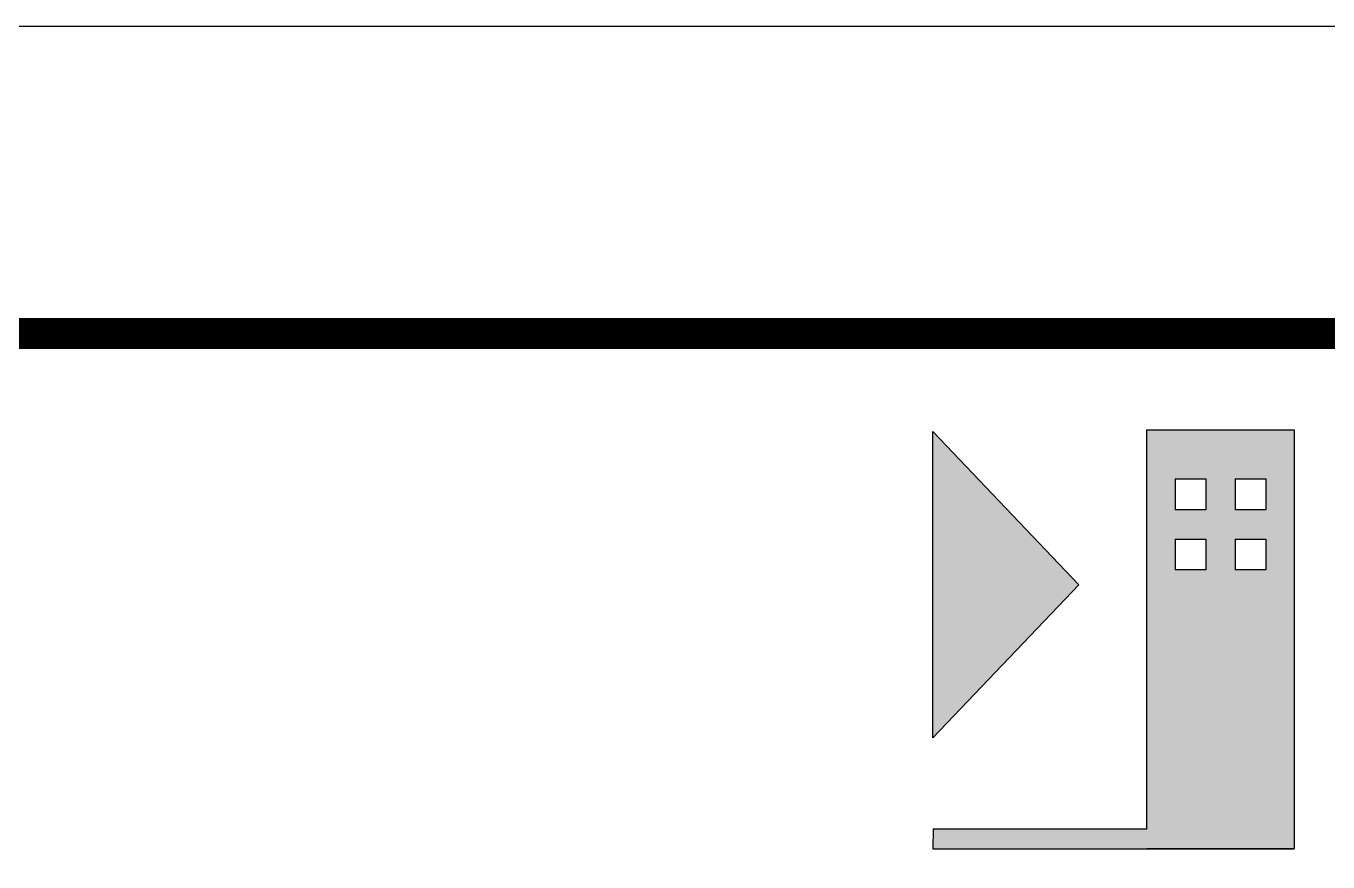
# Model space of a CAD drawing. Extents: x 627893 to 789462, y -407363 to 145317.
# Drawn here: x 734006 to 738240, y -191816 to -189097 of the extents above; entities that cross this region are included whole.
import ezdxf

# ---------------------------------------------------------------- set-up
doc = ezdxf.new("R2010")
doc.units = 0
doc.header["$LTSCALE"] = 100
doc.layers.add('tk', color=7, linetype='CONTINUOUS')
doc.layers.add('tk图框', color=7, linetype='CONTINUOUS')

# ---------------------------------------------------------------- blocks, each defined once
blk = doc.blocks.new('A$C00BC0004')
at = {"layer": 'tk图框'}
h = blk.add_hatch(color=2, dxfattribs=at)
h.paths.add_polyline_path([(-3355, -1610.8), (-4050.2, -1610.8), (-4050.6, -1675.8), (-3355.4, -1675.8), (-2875.4, -1675.8), (-2875.4, -313.7), (-3355.4, -313.7)])
h.paths.add_polyline_path([(-3262.8, -768.5), (-3262.8, -668.5), (-3162.8, -668.5), (-3162.8, -768.5)], flags=16)
h.paths.add_polyline_path([(-3067.7, -768.5), (-3067.7, -668.5), (-2967.7, -668.5), (-2967.7, -768.5)], flags=16)
h.paths.add_polyline_path([(-3262.8, -573.2), (-3262.8, -473.2), (-3162.8, -473.2), (-3162.8, -573.2)], flags=16)
h.paths.add_polyline_path([(-3067.7, -573.2), (-3067.7, -473.2), (-2967.7, -473.2), (-2967.7, -573.2)], flags=16)
h.paths.add_polyline_path([(-3575.7, -817.1), (-4050.6, -318.7), (-4050.4, -1314.9)])
at = {"layer": 'tk图框', "color": 2}
for p, q in [((-4050.4, -1314.9), (-4050.6, -318.7)), ((-3575.7, -817.1), (-4050.6, -318.7)), ((-3355, -1610.8), (-3355.4, -313.7)), ((-3355.4, -313.7), (-2875.4, -313.7)), ((-3355.4, -313.7), (-2946.8, -313.7)), ((-2875.4, -313.7), (-2875.4, -1675.8)), ((-3262.8, -473.2), (-3162.8, -473.2)), ((-3262.8, -473.2), (-3262.8, -573.2)), ((-3162.8, -473.2), (-3162.8, -573.2)), ((-3067.7, -473.2), (-2967.7, -473.2)), ((-3067.7, -473.2), (-3067.7, -573.2)), ((-2967.7, -473.2), (-2967.7, -573.2)), ((-3162.8, -573.2), (-3262.8, -573.2)), ((-2967.7, -573.2), (-3067.7, -573.2)), ((-3262.8, -668.5), (-3162.8, -668.5)), ((-3262.8, -668.5), (-3262.8, -768.5)), ((-3162.8, -668.5), (-3162.8, -768.5)), ((-3067.7, -668.5), (-2967.7, -668.5)), ((-3067.7, -668.5), (-3067.7, -768.5)), ((-2967.7, -668.5), (-2967.7, -768.5)), ((-3162.8, -768.5), (-3262.8, -768.5)), ((-2967.7, -768.5), (-3067.7, -768.5)), ((-3575.7, -817.1), (-4050.4, -1314.9)), ((-4050.2, -1610.8), (-4050.6, -1675.8)), ((-4050.2, -1610.8), (-3355, -1610.8)), ((-4050.6, -1675.8), (-2875.4, -1675.8)), ((-4050.6, -1675.8), (-3355.4, -1675.8)), ((-4050.6, -1675.8), (-2875.4, -1675.8)), ((-4050.6, -1675.8), (-3355.4, -1675.8)), ((-2875.4, -1675.8), (-3355.4, -1675.8)), ((-2875.4, -1675.8), (-3355.4, -1675.8))]:
    blk.add_line(p, q, dxfattribs=at)

msp = doc.modelspace()

# ---------------------------------------------------------------- linework, layer by layer
at = {"layer": 'tk', "color": 5}
msp.add_lwpolyline([(657905.8, -248497.4), (657905.8, -189097.4), (742005.8, -189097.4), (742005.8, -248497.4)], close=True, dxfattribs=at)
at = {"layer": 'tk', "const_width": 100}
msp.add_lwpolyline([(660405.8, -247497.4), (741005.8, -247497.4), (741005.8, -190097.4), (660405.8, -190097.4)], close=True, dxfattribs=at)

# ---------------------------------------------------------------- block references
at = {"layer": 'tk图框'}
msp.add_blockref('A$C00BC0004', (741005.8, -190097.4), dxfattribs=at)

doc.saveas('drawing.dxf')
